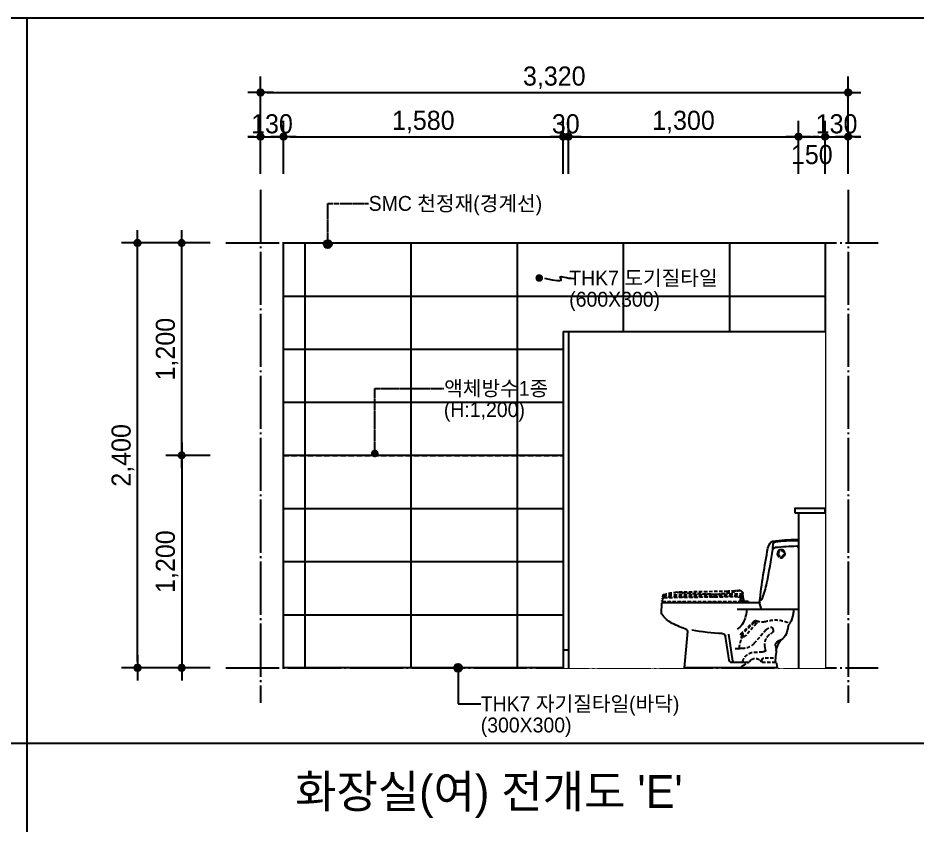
# Model space of a CAD drawing. Header units: millimetres. Extents: x 555 to 100215, y 750 to 17024.
# Drawn here: x 11365 to 16445, y 5389 to 9947 of the extents above; entities that cross this region are included whole.
import ezdxf
from ezdxf.enums import TextEntityAlignment as Align

# ---------------------------------------------------------------- set-up
doc = ezdxf.new("R2010")
doc.units = ezdxf.units.MM
doc.set_wipeout_variables(frame=1)
for name, pattern in [('CEN', [35, 30, -2, 1, -2]), ('HID', [2.3, 1.5, -0.8]), ('HIDDEN', [9.525, 6.35, -3.175])]:
    doc.linetypes.add(name, pattern=pattern)
for name, color, linetype in [('$ZCDB_AUDIT_GENERATED_600D18', 7, 'Continuous'), ('4A.TEC TEXT', 7, 'Continuous'), ('4A.TEC TEXT 2', 3, 'Continuous'), ('4A.TEC 해치 1', 9, 'Continuous'), ('6', 6, 'Continuous'), ('8ETC', 8, 'Continuous'), ('A-PIXT-6', 6, 'Continuous'), ('CEN', 1, 'CEN'), ('ELE', 7, 'Continuous'), ('SY', 1, 'Continuous'), ('WAL', 3, 'Continuous'), ('WID', 4, 'Continuous')]:
    doc.layers.add(name, color=color, linetype=linetype)
doc.styles.add('나눔고딕', font='')
doc.styles.add('돋움', font='')
doc.styles.get('나눔고딕').set_extended_font_data('Dotum')
doc.styles.get('돋움').set_extended_font_data('Dotum')
doc.dimstyles.new('DIM_600(외부치수)', dxfattribs={"dimscale": 400, "dimtxt": 3.3, "dimasz": 1, "dimexe": 2, "dimexo": 2, "dimgap": 1, "dimtad": 1, "dimdec": 0, "dimdsep": 46, "dimlunit": 6, "dimtxsty": '나눔고딕', "dimblk1": 'DIMDOT', "dimblk2": 'DIMDOT', "dimsah": 1, "dimcen": 2.5, "dimdle": 1.5, "dimclrd": 8, "dimclre": 8, "dimclrt": 3, "dimadec": 0, "dimazin": 0, "dimtfac": 1, "dimtdec": 0, "dimtix": 1, "dimtmove": 2, "dimatfit": 3, "dimldrblk": 'DIMDOT', "dimfxl": 1, "dimtvp": 1, "dimtolj": 1, "dimtzin": 0, "dimarcsym": 0})

# ---------------------------------------------------------------- blocks, each defined once
blk = doc.blocks.new('DIMDOT')
at = {"color": 0}
blk.add_line((-2, 0), (2, 0), dxfattribs=at)
for radius in [0.5, 0.25]:
    blk.add_circle((0, 0), radius, dxfattribs=at)
blk = doc.blocks.new('*D265')
at = {"layer": '$ZCDB_AUDIT_GENERATED_600D18', "color": 8, "lineweight": -2, "transparency": 16777216}
for p, q in [((12735.2, 9066.4, 0), (12735.2, 9366.4, 0)), ((12865.2, 9066.4, 0), (12865.2, 9366.4, 0)), ((12699.2, 9276.4, 0), (12663.2, 9276.4, 0)), ((12735.2, 9276.4, 0), (12865.2, 9276.4, 0)), ((12901.2, 9276.4, 0), (12937.2, 9276.4, 0))]:
    blk.add_line(p, q, dxfattribs=at)
at = {"layer": 'Defpoints', "color": 0, "transparency": 16777216}
for p in [(12865.2, 9276.4, 0), (12735.2, 8976.4, 0), (12865.2, 8976.4, 0)]:
    blk.add_point(p, dxfattribs=at)
at = {"layer": '$ZCDB_AUDIT_GENERATED_600D18', "color": 8, "lineweight": -2, "transparency": 16777216, "xscale": 36, "yscale": 36, "zscale": 36}
blk.add_blockref('DIMDOT', (12735.2, 9276.4, 0), dxfattribs=at)
at = {"layer": '$ZCDB_AUDIT_GENERATED_600D18', "color": 8, "lineweight": -2, "transparency": 16777216, "xscale": 36, "yscale": 36, "zscale": 36, "rotation": 180}
blk.add_blockref('DIMDOT', (12865.2, 9276.4, 0), dxfattribs=at)
at = {"layer": '$ZCDB_AUDIT_GENERATED_600D18', "color": 3, "transparency": 16777216, "insert": (12800.2, 9348.5, 0), "char_height": 108, "attachment_point": 5, "style": '나눔고딕'}
blk.add_mtext('\\A1;130', dxfattribs=at)
blk = doc.blocks.new('*D266')
at = {"layer": '$ZCDB_AUDIT_GENERATED_600D18', "color": 8, "lineweight": -2, "transparency": 16777216}
for p, q in [((12735.2, 9066.4), (12735.2, 9616.4)), ((16055.2, 9066.4), (16055.2, 9616.4)), ((12771.2, 9526.4), (16019.2, 9526.4))]:
    blk.add_line(p, q, dxfattribs=at)
at = {"layer": 'Defpoints', "color": 0, "transparency": 16777216}
for p in [(16055.2, 9526.4), (12735.2, 8976.4, 0), (16055.2, 8976.4, 0)]:
    blk.add_point(p, dxfattribs=at)
at = {"layer": '$ZCDB_AUDIT_GENERATED_600D18', "color": 8, "lineweight": -2, "transparency": 16777216, "xscale": 36, "yscale": 36, "zscale": 36, "rotation": 180}
blk.add_blockref('DIMDOT', (12735.2, 9526.4), dxfattribs=at)
at = {"layer": '$ZCDB_AUDIT_GENERATED_600D18', "color": 8, "lineweight": -2, "transparency": 16777216, "xscale": 36, "yscale": 36, "zscale": 36}
blk.add_blockref('DIMDOT', (16055.2, 9526.4), dxfattribs=at)
at = {"layer": '$ZCDB_AUDIT_GENERATED_600D18', "color": 3, "transparency": 16777216, "insert": (14395.2, 9608.9), "char_height": 108, "attachment_point": 5, "style": '나눔고딕'}
blk.add_mtext('\\A1;3,320', dxfattribs=at)
blk = doc.blocks.new('*D267')
at = {"layer": '$ZCDB_AUDIT_GENERATED_600D18', "color": 8, "lineweight": -2, "transparency": 16777216}
for p, q in [((12450.2, 8676.4, 0), (11950.2, 8676.4, 0)), ((12040.2, 6312.4, 0), (12040.2, 8640.4, 0)), ((12450.2, 6276.4, 0), (11950.2, 6276.4, 0))]:
    blk.add_line(p, q, dxfattribs=at)
at = {"layer": 'Defpoints', "color": 0, "transparency": 16777216}
for p in [(12040.2, 8676.4, 0), (12540.2, 8676.4, 0), (12540.2, 6276.4, 0)]:
    blk.add_point(p, dxfattribs=at)
at = {"layer": '$ZCDB_AUDIT_GENERATED_600D18', "color": 8, "lineweight": -2, "transparency": 16777216, "xscale": 36, "yscale": 36, "zscale": 36}
for p, rotation in [((12040.2, 8676.4, 0), 90), ((12040.2, 6276.4, 0), 270)]:
    blk.add_blockref('DIMDOT', p, dxfattribs=dict(at, rotation=rotation))
at = {"layer": '$ZCDB_AUDIT_GENERATED_600D18', "color": 3, "transparency": 16777216, "insert": (11957.7, 7476.4, 0), "char_height": 108, "attachment_point": 5, "rotation": 90, "style": '나눔고딕'}
blk.add_mtext('\\A1;2,400', dxfattribs=at)
blk = doc.blocks.new('*D268')
at = {"layer": '$ZCDB_AUDIT_GENERATED_600D18', "color": 8, "lineweight": -2, "transparency": 16777216}
for p, q in [((12450.2, 7476.4), (12200.2, 7476.4)), ((12290.2, 7440.4), (12290.2, 6312.4)), ((12450.2, 6276.4), (12200.2, 6276.4))]:
    blk.add_line(p, q, dxfattribs=at)
at = {"layer": 'Defpoints', "color": 0, "transparency": 16777216}
for p in [(12540.2, 7476.4, 0), (12290.2, 6276.4), (12540.2, 6276.4, 0)]:
    blk.add_point(p, dxfattribs=at)
at = {"layer": '$ZCDB_AUDIT_GENERATED_600D18', "color": 8, "lineweight": -2, "transparency": 16777216, "xscale": 36, "yscale": 36, "zscale": 36}
for p, rotation in [((12290.2, 7476.4), 90), ((12290.2, 6276.4), 270)]:
    blk.add_blockref('DIMDOT', p, dxfattribs=dict(at, rotation=rotation))
at = {"layer": '$ZCDB_AUDIT_GENERATED_600D18', "color": 3, "transparency": 16777216, "insert": (12207.7, 6876.4), "char_height": 108, "attachment_point": 5, "rotation": 90, "style": '나눔고딕'}
blk.add_mtext('\\A1;1,200', dxfattribs=at)
blk = doc.blocks.new('*D269')
at = {"layer": '$ZCDB_AUDIT_GENERATED_600D18', "color": 8, "lineweight": -2, "transparency": 16777216}
for p, q in [((12450.2, 8676.4), (12200.2, 8676.4)), ((12290.2, 7512.4), (12290.2, 8640.4)), ((12450.2, 7476.4), (12200.2, 7476.4))]:
    blk.add_line(p, q, dxfattribs=at)
at = {"layer": 'Defpoints', "color": 0, "transparency": 16777216}
for p in [(12290.2, 8676.4), (12540.2, 8676.4, 0), (12540.2, 7476.4, 0)]:
    blk.add_point(p, dxfattribs=at)
at = {"layer": '$ZCDB_AUDIT_GENERATED_600D18', "color": 8, "lineweight": -2, "transparency": 16777216, "xscale": 36, "yscale": 36, "zscale": 36}
for p, rotation in [((12290.2, 8676.4), 90), ((12290.2, 7476.4), 270)]:
    blk.add_blockref('DIMDOT', p, dxfattribs=dict(at, rotation=rotation))
at = {"layer": '$ZCDB_AUDIT_GENERATED_600D18', "color": 3, "transparency": 16777216, "insert": (12207.7, 8076.4), "char_height": 108, "attachment_point": 5, "rotation": 90, "style": '나눔고딕'}
blk.add_mtext('\\A1;1,200', dxfattribs=at)
blk = doc.blocks.new('*D270')
at = {"layer": '$ZCDB_AUDIT_GENERATED_600D18', "color": 8, "lineweight": -2, "transparency": 16777216}
for p, q in [((15925.2, 9066.4, 0), (15925.2, 9366.4, 0)), ((16055.2, 9066.4, 0), (16055.2, 9366.4, 0)), ((15889.2, 9276.4, 0), (15853.2, 9276.4, 0)), ((15925.2, 9276.4, 0), (16055.2, 9276.4, 0)), ((16091.2, 9276.4, 0), (16127.2, 9276.4, 0))]:
    blk.add_line(p, q, dxfattribs=at)
at = {"layer": 'Defpoints', "color": 0, "transparency": 16777216}
for p in [(16055.2, 9276.4, 0), (15925.2, 8976.4, 0), (16055.2, 8976.4, 0)]:
    blk.add_point(p, dxfattribs=at)
at = {"layer": '$ZCDB_AUDIT_GENERATED_600D18', "color": 8, "lineweight": -2, "transparency": 16777216, "xscale": 36, "yscale": 36, "zscale": 36}
blk.add_blockref('DIMDOT', (15925.2, 9276.4, 0), dxfattribs=at)
at = {"layer": '$ZCDB_AUDIT_GENERATED_600D18', "color": 8, "lineweight": -2, "transparency": 16777216, "xscale": 36, "yscale": 36, "zscale": 36, "rotation": 180}
blk.add_blockref('DIMDOT', (16055.2, 9276.4, 0), dxfattribs=at)
at = {"layer": '$ZCDB_AUDIT_GENERATED_600D18', "color": 3, "transparency": 16777216, "insert": (15990.2, 9348.5, 0), "char_height": 108, "attachment_point": 5, "style": '나눔고딕'}
blk.add_mtext('\\A1;130', dxfattribs=at)
blk = doc.blocks.new('A$C6DEC5777')
at = {"layer": '8ETC', "linetype": 'HIDDEN', "ltscale": 3}
for p, q in [((136.1, 716.1), (130.9, 712.9)), ((147, 714.3), (139.8, 710)), ((311.1, 387.1), (315, 421.3)), ((762.6, 412.5), (317.1, 418.2)), ((331.9, 407), (327.9, 384.6)), ((236.2, 265.5), (228.7, 262.1)), ((251.4, 256.8), (312.1, 196)), ((252.9, 262.7), (327.7, 190.6)), ((183, 214.5), (251.9, 136.9)), ((238.4, 250), (298.4, 182.5)), ((315, 189), (315, 177.7)), ((321.5, 188.7), (324.3, 159.8)), ((186.1, 100), (189.3, 119)), ((311.8, 110), (332, 110)), ((339.1, 107), (363.1, 107)), ((206.6, 47), (208.4, 38)), ((278, 35.3), (269.2, 44.5)), ((314.1, 13.9), (281.3, 32.7)), ((324, 0), (319.9, 7.8))]:
    blk.add_line(p, q, dxfattribs=at)
for points in [[(315, 420.4, -0.136046), (316, 424.1, -0.073653), (325.3, 435.4, -0.222677), (331, 437.1, 0.035154), (401, 432.2), (696.5, 426.5, -0.024956), (699.5, 426.4, -0.05308), (761.7, 413.4, -0.259045), (765, 409.8), (766.4, 404, -0.487928), (764.5, 401.5), (317, 407.2, -0.414214), (315, 409.2)], [(310.5, 370), (282.5, 370), (282.5, 373.5, -0.414214), (284, 375), (304.7, 375, 0.462253), (312.6, 384.3, -1.826012), (324.2, 379.3)]]:
    blk.add_lwpolyline(points, format="xyb", close=True, dxfattribs=at)
for points in [[(696.5, 426.5, 0.02483), (693.5, 426.4, -0.02483), (495.2, 416.5), (450.9, 416.5, -0.061374), (331.7, 437, 0.02583), (331, 437.1)], [(317.3, 392.5), (339.7, 401, -0.09435), (340.8, 401.2), (761.3, 395.6, -0.332078), (767.9, 390.5), (771.4, 378, -0.497245), (769.5, 375.5), (335.5, 375.5)], [(467.1, 375.5), (467.1, 371.5, 0.414214), (469.1, 369.5), (484.5, 369.5, 0.414214), (486.5, 371.5), (486.5, 375.5)], [(644.2, 375.5), (644.2, 371.5, 0.414214), (646.2, 369.5), (673.6, 369.5, 0.414214), (675.6, 371.5), (675.6, 375.5)], [(129.3, 30), (211.4, 30, 0.31528)]]:
    blk.add_lwpolyline(points, format="xyb", dxfattribs=at)
for points in [[(318.4, 377.7), (335.4, 375.5)], [(140.7, 55), (196.8, 55)]]:
    blk.add_lwpolyline(points, dxfattribs=at)
for radius in [23, 21.3, 16]:
    blk.add_circle((98.2, 645), radius, dxfattribs=at)
for centre, radius, start, end in [((319.5, 386.1), 8.5, 173.3354, 349.6547), ((477.4, 408), 8.6, 198.35, 340.195), ((659.6, 405.5), 8.54, 197.2522, 341.2928), ((130.7, 88.1), 182.5, 70.6462, 114.7539), ((207.7, 307.5), 50, 250.6462, 294.8095), ((242.5, 251.9), 15, 46.0449, 114.8095), ((240.7, 252), 3, 133.9964, 221.5991), ((315, 175), 110, 131.728, 133.9964), ((246.5, 251.9), 7, 44.9552, 131.728), ((222.6, 199), 80, 162.5234, 172.9351), ((153.2, 207.6), 10, 172.9351, 243.5863), ((155.9, 220), 10, 75.1324, 162.5234), ((145.6, 181.3), 50, 41.5991, 75.1324), ((115.4, 131.5), 75, 350.4385, 63.5863), ((317, 199), 24.9, 221.5991, 256.7923), ((312, 177.7), 3, 256.7923, 0), ((305, 189), 10, 0, 44.9552), ((194.3, 104.8), 140, 2.5578, 29.82), ((389.8, 255), 89.5, 226.0449, 227.7314), ((311.8, 190), 80, 221.5991, 270), ((332, 105), 5, 44.427, 90), ((339.1, 112), 5, 224.427, 270), ((193, 99), 7, 172.2472, 247.9106), ((203.6, 125), 35, 247.9106, 268.0444), ((196.8, 45), 10, 11.3099, 90), ((115.6, -4224.8), 4315.7, 88.2011, 88.8474), ((244.2, 13.3), 40.1, 55.7311, 133.1138), ((247.3, 18.9), 70, 15.3286, 86.9482), ((218.2, 40), 10, 191.3099, 230.472), ((227.1, 31.6), 15.1, 133.1138, 168.419), ((258.3, 34), 15.1, 43.9955, 55.7311), ((288.9, 45.8), 15.1, 223.9955, 240.0347), ((306.6, 0.8), 15.1, 27.7781, 60.0347), ((324.5, 40), 10, 195.3286, 270)]:
    blk.add_arc(centre, radius, start, end, dxfattribs=at)
for p in [(317.2, 425.9), (357.2, 434.1), (656.4, 423), (725.8, 422.5), (763.6, 412.2), (764.5, 401.5), (766.2, 402.5)]:
    blk.add_point(p, dxfattribs=at)
at = {"layer": 'A-PIXT-6'}
for p, q in [((50.6, 249.5), (52.8, 246.8)), ((371, 38.6), (394.2, 189.6)), ((391.9, 42.9), (412.4, 176.4)), ((129.3, 38.7), (126.4, 81.8)), ((121.9, 15.3), (120, 0)), ((120, 0), (324, 0)), ((286.1, 30), (377, 30))]:
    blk.add_line(p, q, dxfattribs=at)
blk.add_lwpolyline([(154.5, 711.1, 0.172692), (145.5, 715.6, 0.027576), (10.4, 725, 0.426364), (0, 715), (0, 330), (210, 330), (219.7, 368.8, 0.098054), (219.9, 372.7, 0.01866), (172.8, 675.9, 0.144811)], format="xyb", close=True, dxfattribs=at)
for points in [[(214, 380.4, -0.195307), (206.1, 388.5, -0.04756), (178.7, 479.3, -0.013861), (146, 670.3, -0.033975), (144, 697.4, 0.381887), (130.7, 712.3, 0.024908), (10.1, 720, 0.41819), (0, 710)], [(0, 676.6, -0.41819), (10.1, 686.6, -0.024679), (129.5, 679, -0.238447), (144.6, 669.1, -0.24667)], [(324, 0), (645, 0), (625.2, 205.3, -0.336673), (631.5, 215.5, 0.022035), (713.1, 251.2, 0.134646), (772.6, 303.8, 0.156875), (775, 312.6), (772.8, 362.3, 0.401582), (764.8, 370), (223.9, 370, 0.344151), (219.1, 366.2)], [(210.3, 331.2, 0.487928), (211.3, 330), (347.4, 330)]]:
    blk.add_lwpolyline(points, format="xyb", dxfattribs=at)
for centre, radius, start, end in [((1001.9, 451.2), 982.3, 187.0935, 188.6077), ((585.3, 357.2), 293.6, 186.0613, 194.9047), ((178.9, 326.6), 150, 188.6077, 209.6827), ((407.8, 310), 110, 194.9709, 236.5702), ((66, 262.3), 20, 209.6827, 219.4725), ((29.7, 227.7), 30, 10.0207, 39.4725), ((305.4, 276.4), 250, 190.0207, 199.9407), ((340.2, 1807), 1616.2, 273.2223, 279.3303), ((126.8, 211.6), 60, 199.9407, 241.6105), ((11.3, 79.1), 116.3, 9.1573, 47.4641), ((217.1, 378.8), 250, 241.6105, 245.8858), ((432.2, 173.4), 20, 93.2223, 171.2474), ((104.8, 127.8), 25, 348.1215, 65.8858), ((276, 91.7), 150, 168.1215, 183.8196), ((156.6, 11), 35, 147.8266, 173.0289), ((114.3, 37.7), 15, 327.8266, 3.8196), ((361.1, 40), 10, 270, 351.7659), ((377, 45), 15, 270, 351.7659)]:
    blk.add_arc(centre, radius, start, end, dxfattribs=at)
blk = doc.blocks.new('*D318')
at = {"layer": '$ZCDB_AUDIT_GENERATED_600D18', "color": 8, "lineweight": -2, "transparency": 16777216}
for p, q in [((12865.2, 9066.4, 0), (12865.2, 9366.4, 0)), ((14445.2, 9066.4, 0), (14445.2, 9366.4, 0)), ((12901.2, 9276.4, 0), (14409.2, 9276.4, 0))]:
    blk.add_line(p, q, dxfattribs=at)
at = {"layer": 'Defpoints', "color": 0, "transparency": 16777216}
for p in [(14445.2, 9276.4, 0), (12865.2, 8976.4, 0), (14445.2, 8976.4, 0)]:
    blk.add_point(p, dxfattribs=at)
at = {"layer": '$ZCDB_AUDIT_GENERATED_600D18', "color": 8, "lineweight": -2, "transparency": 16777216, "xscale": 36, "yscale": 36, "zscale": 36, "rotation": 180}
blk.add_blockref('DIMDOT', (12865.2, 9276.4, 0), dxfattribs=at)
at = {"layer": '$ZCDB_AUDIT_GENERATED_600D18', "color": 8, "lineweight": -2, "transparency": 16777216, "xscale": 36, "yscale": 36, "zscale": 36}
blk.add_blockref('DIMDOT', (14445.2, 9276.4, 0), dxfattribs=at)
at = {"layer": '$ZCDB_AUDIT_GENERATED_600D18', "color": 3, "transparency": 16777216, "insert": (13655.2, 9358.9, 0), "char_height": 108, "attachment_point": 5, "style": '나눔고딕'}
blk.add_mtext('\\A1;1,580', dxfattribs=at)
blk = doc.blocks.new('*D316')
at = {"layer": '$ZCDB_AUDIT_GENERATED_600D18', "color": 8, "lineweight": -2, "transparency": 16777216}
for p, q in [((14445.2, 9066.4, 0), (14445.2, 9366.4, 0)), ((14475.2, 9066.4, 0), (14475.2, 9366.4, 0)), ((14409.2, 9276.4, 0), (14373.2, 9276.4, 0)), ((14475.2, 9276.4, 0), (14445.2, 9276.4, 0)), ((14511.2, 9276.4, 0), (14547.2, 9276.4, 0))]:
    blk.add_line(p, q, dxfattribs=at)
at = {"layer": 'Defpoints', "color": 0, "transparency": 16777216}
for p in [(14445.2, 9276.4, 0), (14445.2, 8976.4, 0), (14475.2, 8976.4, 0)]:
    blk.add_point(p, dxfattribs=at)
at = {"layer": '$ZCDB_AUDIT_GENERATED_600D18', "color": 8, "lineweight": -2, "transparency": 16777216, "xscale": 36, "yscale": 36, "zscale": 36}
blk.add_blockref('DIMDOT', (14445.2, 9276.4, 0), dxfattribs=at)
at = {"layer": '$ZCDB_AUDIT_GENERATED_600D18', "color": 8, "lineweight": -2, "transparency": 16777216, "xscale": 36, "yscale": 36, "zscale": 36, "rotation": 180}
blk.add_blockref('DIMDOT', (14475.2, 9276.4, 0), dxfattribs=at)
at = {"layer": '$ZCDB_AUDIT_GENERATED_600D18', "color": 3, "transparency": 16777216, "insert": (14460.2, 9348.5, 0), "char_height": 108, "attachment_point": 5, "style": '나눔고딕'}
blk.add_mtext('\\A1;30', dxfattribs=at)
blk = doc.blocks.new('*D317')
at = {"layer": '$ZCDB_AUDIT_GENERATED_600D18', "color": 8, "lineweight": -2, "transparency": 16777216}
for p, q in [((15775.2, 9066.4, 0), (15775.2, 9366.4, 0)), ((15925.2, 9066.4, 0), (15925.2, 9366.4, 0)), ((15811.2, 9276.4, 0), (15889.2, 9276.4, 0))]:
    blk.add_line(p, q, dxfattribs=at)
at = {"layer": 'Defpoints', "color": 0, "transparency": 16777216}
for p in [(15925.2, 9276.4, 0), (15775.2, 8976.4, 0), (15925.2, 8976.4, 0)]:
    blk.add_point(p, dxfattribs=at)
at = {"layer": '$ZCDB_AUDIT_GENERATED_600D18', "color": 8, "lineweight": -2, "transparency": 16777216, "xscale": 36, "yscale": 36, "zscale": 36, "rotation": 180}
blk.add_blockref('DIMDOT', (15775.2, 9276.4, 0), dxfattribs=at)
at = {"layer": '$ZCDB_AUDIT_GENERATED_600D18', "color": 8, "lineweight": -2, "transparency": 16777216, "xscale": 36, "yscale": 36, "zscale": 36}
blk.add_blockref('DIMDOT', (15925.2, 9276.4, 0), dxfattribs=at)
at = {"layer": '$ZCDB_AUDIT_GENERATED_600D18', "color": 3, "transparency": 16777216, "insert": (15850.2, 9175, 0), "char_height": 108, "attachment_point": 5, "style": '나눔고딕'}
blk.add_mtext('\\A1;150', dxfattribs=at)
blk = doc.blocks.new('*D315')
at = {"layer": '$ZCDB_AUDIT_GENERATED_600D18', "color": 8, "lineweight": -2, "transparency": 16777216}
for p, q in [((14475.2, 9066.4, 0), (14475.2, 9366.4, 0)), ((15775.2, 9066.4, 0), (15775.2, 9366.4, 0)), ((14511.2, 9276.4, 0), (15739.2, 9276.4, 0))]:
    blk.add_line(p, q, dxfattribs=at)
at = {"layer": 'Defpoints', "color": 0, "transparency": 16777216}
for p in [(15775.2, 9276.4, 0), (14475.2, 8976.4, 0), (15775.2, 8976.4, 0)]:
    blk.add_point(p, dxfattribs=at)
at = {"layer": '$ZCDB_AUDIT_GENERATED_600D18', "color": 8, "lineweight": -2, "transparency": 16777216, "xscale": 36, "yscale": 36, "zscale": 36, "rotation": 180}
blk.add_blockref('DIMDOT', (14475.2, 9276.4, 0), dxfattribs=at)
at = {"layer": '$ZCDB_AUDIT_GENERATED_600D18', "color": 8, "lineweight": -2, "transparency": 16777216, "xscale": 36, "yscale": 36, "zscale": 36}
blk.add_blockref('DIMDOT', (15775.2, 9276.4, 0), dxfattribs=at)
at = {"layer": '$ZCDB_AUDIT_GENERATED_600D18', "color": 3, "transparency": 16777216, "insert": (15125.2, 9358.9, 0), "char_height": 108, "attachment_point": 5, "style": '나눔고딕'}
blk.add_mtext('\\A1;1,300', dxfattribs=at)

msp = doc.modelspace()

# ---------------------------------------------------------------- hatches: boundary and pattern name
at = {"layer": 'SY', "ltscale": 0.05}
h = msp.add_hatch(color=256, dxfattribs=at)
edge = h.paths.add_edge_path()
edge.add_arc((13115.65, 8669.53), 22.53, -630, -270, ccw=False)
h = msp.add_hatch(color=256, dxfattribs=at)
edge = h.paths.add_edge_path()
edge.add_arc((13851.41, 6276.47), 22.53, -360, 0, ccw=False)

# ---------------------------------------------------------------- linework, layer by layer
at = {"color": 3}
for p, q in [((555, 9946.87), (22275, 9946.87)), ((11415, 9946.87), (11415, 750))]:
    msp.add_line(p, q, dxfattribs=at)
at = {"color": 8}
for p, q in [((12985.22, 8676.39, 0), (12985.22, 6276.39, 0)), ((13585.22, 8676.39, 0), (13585.22, 6276.39, 0)), ((14185.22, 8676.39, 0), (14185.22, 6276.39, 0)), ((14785.22, 8676.39, 0), (14785.22, 6276.39, 0)), ((15385.22, 8676.39, 0), (15385.22, 6276.39, 0)), ((12865.22, 8376.39, 0), (15925.22, 8376.39, 0)), ((12865.22, 8076.39, 0), (15925.22, 8076.39, 0)), ((12865.22, 7776.39, 0), (15925.22, 7776.39, 0)), ((15925.22, 7476.39, 0), (12865.22, 7476.39, 0)), ((12865.22, 7176.39, 0), (15925.22, 7176.39, 0)), ((12865.22, 6876.39, 0), (15925.22, 6876.39, 0)), ((12865.22, 6576.39, 0), (15925.22, 6576.39, 0))]:
    msp.add_line(p, q, dxfattribs=at)
at = {"color": 4}
msp.add_line((22275, 5848.44), (555, 5848.44), dxfattribs=at)
at = {"layer": 'CEN', "ltscale": 10}
for p, q in [((12735.22, 8976.39, 0), (12735.22, 6078.39, 0)), ((16055.22, 8976.39, 0), (16055.22, 6078.39, 0)), ((12540.22, 8676.39, 0), (16225.22, 8676.39, 0)), ((12540.22, 6276.39, 0), (16225.22, 6276.39, 0))]:
    msp.add_line(p, q, dxfattribs=at)
at = {"layer": 'CEN', "elevation": 0}
for points in [[(13115.65, 8669.53), (13115.65, 8899.56), (13346.42, 8899.56)], [(13381.13, 7487.17), (13381.13, 7855.06), (13771.19, 7855.06)]]:
    msp.add_lwpolyline(points, dxfattribs=at)
at = {"layer": 'SY', "ltscale": 0.05}
for p, q in [((13851.41, 6276.47, 0), (13851.41, 6073.65, 0)), ((13851.41, 6073.65, 0), (13979.63, 6073.65, 0))]:
    msp.add_line(p, q, dxfattribs=at)
at = {"layer": 'SY', "ltscale": 0.05, "const_width": 21.52, "elevation": 0}
for points in [[(14299.63, 8478.31, -1), (14321.15, 8478.31, -1)], [(13391.89, 7487.17, 1), (13370.37, 7487.17, 1)]]:
    msp.add_lwpolyline(points, format="xyb", close=True, dxfattribs=at)
at = {"layer": 'SY', "ltscale": 0.05}
msp.add_lwpolyline([(14340.39, 8478.31), (14382.89, 8468.61), (14410.76, 8464.14), (14426.85, 8463.78), (14433.96, 8466.42), (14434.92, 8470.94), (14432.57, 8476.23), (14429.72, 8481.18), (14429.2, 8484.66), (14433.17, 8485.86), (14441.16, 8485.15), (14452.02, 8483.21), (14464.62, 8480.69), (14477.81, 8478.28), (14490.46, 8476.63), (14501.42, 8476.42), (14509.55, 8478.31)], dxfattribs=at)
for centre in [(13115.65, 8669.53, 0), (13851.41, 6276.47, 0)]:
    msp.add_circle(centre, 22.53, dxfattribs=at)
at = {"layer": 'WAL', "elevation": 0}
for points in [[(12865.22, 8676.39), (15925.22, 8676.39), (15925.22, 6276.39), (12865.22, 6276.39)], [(12865.22, 6276.39), (12865.22, 8676.39)]]:
    msp.add_lwpolyline(points, dxfattribs=at)
at = {"layer": 'WID', "linetype": 'HID', "ltscale": 20}
msp.add_line((12865.22, 7476.39, 0), (15925.22, 7476.39, 0), dxfattribs=at)

# ---------------------------------------------------------------- texts
at = {"layer": '4A.TEC TEXT', "style": '돋움'}
for s, p in [('SMC 천정재(경계선)', (13346.42, 8899.56, 0)), ('THK7 도기질타일', (14479.55, 8478.31, 0)), ('(600X300)', (14479.55, 8358.31, 0)), ('액체방수1종', (13772.79, 7855.06, 0)), ('(H:1,200)', (13771.31, 7735.06, 0)), ('THK7 자기질타일(바닥)', (13979.63, 6073.65, 0)), ('(300X300)', (13979.63, 5953.65, 0))]:
    msp.add_text(s, height=84, dxfattribs=at).set_placement(p, align=Align.MIDDLE_LEFT)
at = {"layer": '4A.TEC TEXT 2', "color": 3, "style": '나눔고딕'}
msp.add_text("화장실(여) 전개도 'E'", height=186.3, dxfattribs=at).set_placement((14025.51, 5578.3), align=Align.MIDDLE_CENTER)

# ---------------------------------------------------------------- dimensions: what is measured, and where the dimension line sits
at = {"layer": '$ZCDB_AUDIT_GENERATED_600D18'}
for base, p1, p2, picture, middle in [((16055.22, 9526.39, 0), (12735.22, 8976.39, 0), (16055.22, 8976.39, 0), '*D266', (14395.22, 9608.86, 0)), ((12865.22, 9276.39, 0), (12735.22, 8976.39, 0), (12865.22, 8976.39, 0), '*D265', (12800.22, 9348.46, 0)), ((16055.22, 9276.39, 0), (15925.22, 8976.39, 0), (16055.22, 8976.39, 0), '*D270', (15990.22, 9348.46, 0))]:
    dim = msp.add_linear_dim(base=base, p1=p1, p2=p2, dimstyle='DIM_600(외부치수)', override={"dimscale": 300, "dimtxt": 0.36, "dimasz": 0.12, "dimexe": 0.3, "dimexo": 0.3, "dimgap": 0.06, "dimdec": 1, "dimblk1": 'DIMDOT', "dimblk2": 'DIMDOT', "dimdle": 0.06}, dxfattribs=at)
    dim.commit()
    dim.dimension.update_dxf_attribs({"geometry": picture, "text_midpoint": middle})
for base, p1, p2, angle, picture, middle in [((14445.22, 9276.39, 0), (12865.22, 8976.39, 0), (14445.22, 8976.39, 0), 0, '*D318', (13655.22, 9358.86, 0)), ((14445.22, 9276.39, 0), (14475.22, 8976.39, 0), (14445.22, 8976.39, 0), 180, '*D316', (14460.22, 9348.46, 0)), ((15775.22, 9276.39, 0), (14475.22, 8976.39, 0), (15775.22, 8976.39, 0), 0, '*D315', (15125.22, 9358.86, 0))]:
    dim = msp.add_linear_dim(base=base, p1=p1, p2=p2, angle=angle, dimstyle='DIM_600(외부치수)', override={"dimscale": 300, "dimtxt": 0.36, "dimasz": 0.12, "dimexe": 0.3, "dimexo": 0.3, "dimgap": 0.06, "dimdec": 1, "dimblk1": 'DIMDOT', "dimblk2": 'DIMDOT', "dimdle": 0.06}, dxfattribs=at)
    dim.commit()
    dim.dimension.update_dxf_attribs({"geometry": picture, "text_midpoint": middle})
dim = msp.add_linear_dim(base=(15925.22, 9276.39, 0), p1=(15775.22, 8976.39, 0), p2=(15925.22, 8976.39, 0), angle=0, dimstyle='DIM_600(외부치수)', override={"dimscale": 300, "dimtxt": 0.36, "dimasz": 0.12, "dimexe": 0.3, "dimexo": 0.3, "dimgap": 0.06, "dimdec": 1, "dimdle": 0.06}, dxfattribs=at)
dim.commit()
dim.dimension.update_dxf_attribs({"geometry": '*D317', "text_midpoint": (15850.22, 9174.99, 0), "dimtype": 160})
for p1, p2, distance, picture, middle in [((12540.22, 6276.39, 0), (12540.22, 8676.39, 0), 500, '*D267', (11957.75, 7476.39, 0)), ((12540.22, 7476.39, 0), (12540.22, 8676.39, 0), 250, '*D269', (12207.75, 8076.39, 0)), ((12540.22, 7476.39, 0), (12540.22, 6276.39, 0), -250, '*D268', (12207.75, 6876.39, 0))]:
    dim = msp.add_aligned_dim(p1=p1, p2=p2, distance=distance, dimstyle='DIM_600(외부치수)', override={"dimscale": 300, "dimtxt": 0.36, "dimasz": 0.12, "dimexe": 0.3, "dimexo": 0.3, "dimgap": 0.06, "dimdec": 1, "dimblk1": 'DIMDOT', "dimblk2": 'DIMDOT', "dimdle": 0.06}, dxfattribs=at)
    dim.commit()
    dim.dimension.update_dxf_attribs({"geometry": picture, "text_midpoint": middle})

# ---------------------------------------------------------------- next in the draw order: wipeouts: each hides what was drawn before it
msp.add_wipeout([(14445.22, 6276.39), (14445.22, 8176.39), (15925.22, 8176.39), (15925.22, 6276.39)]).translate(0, 0, 0).dxf.layer = '4A.TEC 해치 1'

# ---------------------------------------------------------------- next in the draw order: linework, layer by layer
at = {"color": 252}
for p, q in [((14445.22, 6376.39, 0), (14445.22, 6276.39, 0)), ((14445.22, 6376.39, 0), (14445.22, 6276.39, 0)), ((14475.22, 6376.39, 0), (14475.22, 6276.39, 0)), ((14475.22, 6376.39, 0), (14475.22, 6276.39, 0))]:
    msp.add_line(p, q, dxfattribs=at)
at = {"layer": 'ELE', "color": 6}
for p, q in [((14445.22, 8176.39, 0), (14445.22, 6376.39, 0)), ((14445.22, 8176.39, 0), (15925.22, 8176.39, 0)), ((14475.22, 8176.39, 0), (14475.22, 6376.39, 0)), ((15775.22, 7151.39, 0), (15775.22, 6276.39, 0)), ((14475.22, 6376.39, 0), (14445.22, 6376.39, 0)), ((14475.22, 6376.39, 0), (14445.22, 6376.39, 0))]:
    msp.add_line(p, q, dxfattribs=at)
at = {"layer": 'ELE', "color": 6, "elevation": 0}
msp.add_lwpolyline([(15755.22, 7151.39), (15925.22, 7151.39), (15925.22, 7176.39), (15755.22, 7176.39)], close=True, dxfattribs=at)

# ---------------------------------------------------------------- next in the draw order: block references
at = {"layer": '6', "xscale": -1}
msp.add_blockref('A$C6DEC5777', (15775.22, 6276.39, 0), dxfattribs=at)

doc.saveas('drawing.dxf')
